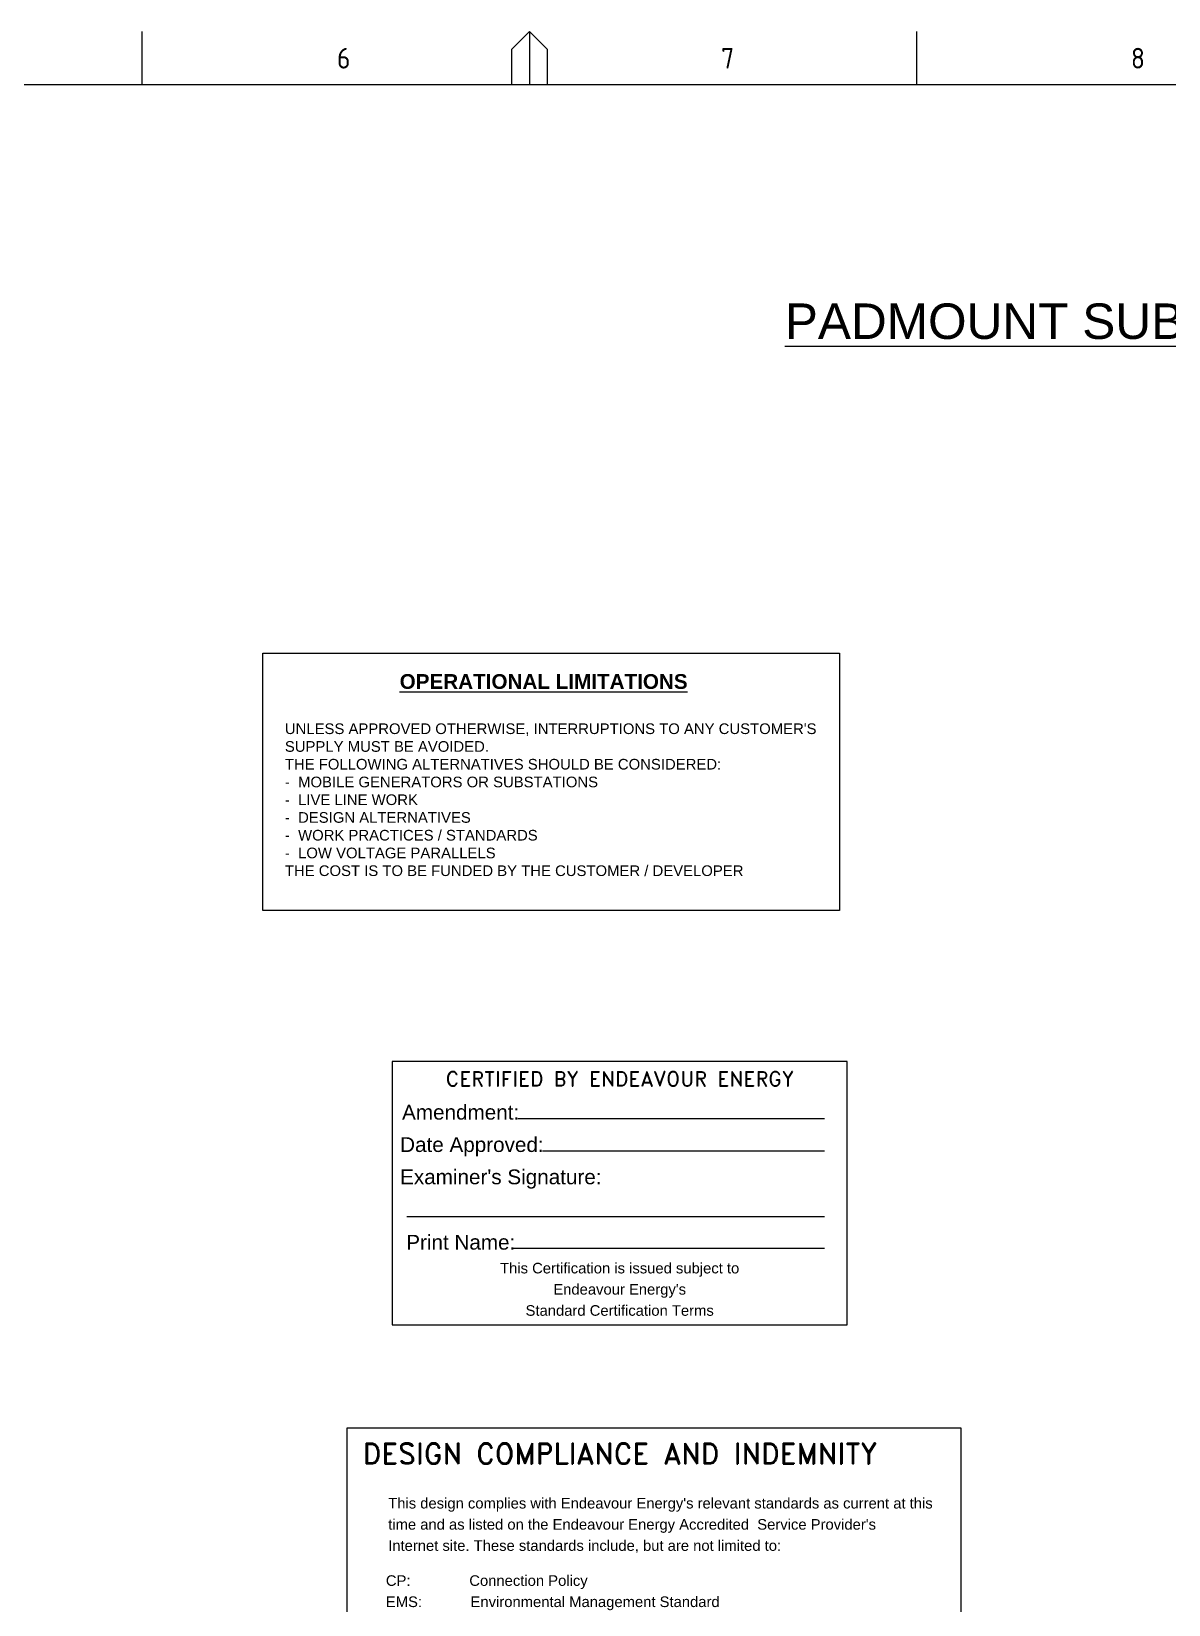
# Paper-space layout 'Page 2' of a CAD drawing. Header units: metres, sheet in millimetres. Extents: x -9 to 824, y -5 to 581.
# Drawn here: x 323.4 to 515.6, y 315 to 581 of the extents above; entities that cross this region are included whole.
import ezdxf
from ezdxf.enums import TextEntityAlignment as Align

# ---------------------------------------------------------------- set-up
doc = ezdxf.new("R2010")
doc.units = ezdxf.units.M
doc.layers.get('0').update_dxf_attribs({"color": 6})
for name, color, linetype in [('_User Miscellaneous1', 7, 'Continuous'), ('_User Miscellaneous2', 7, 'Continuous'), ('Notes', 7, 'Continuous')]:
    doc.layers.add(name, color=color, linetype=linetype)
doc.styles.add('Elec', font='romand__.ttf')
doc.styles.add('iecISOCP', font='isocp.shx')
doc.styles.get("Standard").update_dxf_attribs({"font": 'arial.ttf'})

# ---------------------------------------------------------------- blocks, each defined once
blk = doc.blocks.new('NOTE_DESIGN-COMPLIANCE')
blk.add_line((16, 16.01), (98.33, 16.01))
blk.add_lwpolyline([(0, 113.3), (103.74, 113.3), (103.74, 0), (0, 0)], close=True)
at = {"color": 7, "lineweight": -3, "style": 'Elec'}
blk.add_text('DESIGN COMPLIANCE AND INDEMNITY', height=3.5, dxfattribs=at).set_placement((2.6, 106.13), align=Align.BOTTOM_LEFT)
at = {"color": 7, "lineweight": -3}
for s, p in [('Signed:', (6.54, 17.75)), ('Name:', (6.71, 11.32)), ('Date: ', (61.29, 5.38)), ('08/09/2017', (68.89, 5.35)), ('Service Provider Number:', (6.76, 5.11))]:
    blk.add_text(s, height=1.79, dxfattribs=at).set_placement(p, align=Align.TOP_LEFT)
at = {"color": 7, "lineweight": -3, "char_height": 1.79, "line_spacing_factor": 1.2}
for s, insert, attachment_point in [("This design complies with Endeavour Energy's relevant standards as current at this \\Ptime and as listed on the Endeavour Energy Accredited  Service Provider's\\PInternet site. These standards include, but are not limited to:", (6.92, 92.16), 7), ('CP:^I          Connection Policy\\PEMS:^I^IEnvironmental Management Standard\\PMCI:^I^IMains Construction Instruction\\PMDI:^I^IMains Design Instruction\\PPDI:^I^IProtection Design Instruction\\PSDI:^I^ISubstation Design Instruction\\PSAD 0001:^IDesign Drawing Standard\\PMMI:^I^IMains Maintenance Instruction\\PSMI:^I^ISubstation Maintenance Instruction\\PLDI 0001:^IPublic lighting Electrical Design Element ', (6.53, 88.36), 1), ('\\PAdditionally, where relevant, the design complies with AS/NZS 7000 "Overhead Line\\PDesign - Detailed Procedures" published by The Australian Standards.', (6.7, 53.5), 1), ('                                                         indemnifies Endeavour Energy \\Pfor any loss or damage resulting from non-compliance \\Pof the design  with the above standards.', (4.93, 32.94), 1)]:
    blk.add_mtext(s, dxfattribs=dict(at, insert=insert, attachment_point=attachment_point))
at = {"ltscale": 0.5}
for tag, p in [('COMPANYNAME', (5.15, 31.1)), ('NAME', (16, 9.52)), ('SPN', (37.54, 3.38))]:
    blk.add_attdef(tag, p, '', height=1.8, dxfattribs=at)
blk = doc.blocks.new('Note_Operational Limitations')
at = {"layer": 'Notes', "linetype": 'Continuous', "lineweight": -3}
blk.add_lwpolyline([(0, 43.53), (97.49, 43.53), (97.49, 0), (0, 0)], close=True, dxfattribs=at)
at = {"layer": 'Notes', "linetype": 'Continuous', "lineweight": -3, "insert": (3.7, 39.97), "char_height": 2.50005, "width": 90.8, "attachment_point": 1}
blk.add_mtext("{\\fArial|b1|i0|c0|p34;                 \\C7;   \\LOPERATIONAL LIMITATIONS\\P\\P\\fArial|b0|i0|c0|p34;\\H0.72x;\\lUNLESS APPROVED OTHERWISE, INTERRUPTIONS TO ANY CUSTOMER'S SUPPLY MUST BE AVOIDED.\\PTHE FOLLOWING ALTERNATIVES SHOULD BE CONSIDERED:\\P-  MOBILE GENERATORS OR SUBSTATIONS\\P-  LIVE LINE WORK\\P-  DESIGN ALTERNATIVES\\P-  WORK PRACTICES / STANDARDS\\P-  LOW VOLTAGE PARALLELS\\PTHE COST IS TO BE FUNDED BY THE CUSTOMER / DEVELOPER}", dxfattribs=at)
blk = doc.blocks.new('A1_FRAME_TITLE')
at = {"layer": 'Notes', "color": 7, "linetype": 'Continuous'}
for p, q in [((351.17, 574.39), (351.17, 583.39)), ((413.68, 580.39), (416.68, 583.39)), ((416.68, 583.39), (416.68, 574.39)), ((416.68, 583.39), (419.68, 580.39)), ((482.19, 574.39), (482.19, 583.39)), ((413.68, 574.39), (413.68, 580.39)), ((419.68, 580.39), (419.68, 574.39))]:
    blk.add_line(p, q, dxfattribs=at)
at = {"layer": 'Notes', "color": 7, "linetype": 'Continuous', "flags": 128}
blk.add_lwpolyline([(824.37, 574.39), (149.5, 574.39)], dxfattribs=at)
at = {"layer": 'Notes', "color": 7, "style": 'iecISOCP'}
for s, p in [('6', (384.13, 577.12)), ('7', (449.08, 577.12)), ('8', (518.36, 577.12))]:
    blk.add_text(s, height=3.5, dxfattribs=at).set_placement(p)
at = {"layer": 'Notes', "color": 7, "style": 'iecISOCP', "flags": 8}
blk.add_attdef('VERSION_NO', text='', height=2.5, rotation=90, dxfattribs=at).set_placement((302.04, 43.81), align=Align.MIDDLE_CENTER)
at = {"layer": 'Notes', "color": 7, "style": 'iecISOCP'}
for tag, p in [('CAP_NO', (513.19, 43.46)), ('IE_NUM', (513.05, 37.81)), ('REF_No_1', (335.24, 32.31)), ('REF_1', (362.52, 32.31)), ('HV_SWITCH', (513.46, 32.16)), ('GEN_WO', (441.71, 31.76)), ('REF_No_2', (335.24, 26.31)), ('REF_2', (362.52, 26.31)), ('OH_WO', (441.71, 25.81)), ('UBD_REF', (513.05, 25.83)), ('REF_No_3', (335.24, 20.31)), ('REF_3', (362.52, 20.31)), ('UG_WO', (441.71, 20.05)), ('GIS_MAP_No', (513.05, 20.04)), ('REF_No_4', (335.24, 14.31)), ('REF_4', (362.52, 14.31)), ('SUB_WO', (441.71, 13.81)), ('HV_OP_DIAG', (513.33, 14.2)), ('LGA', (512.95, 7.78)), ('ExportID', (9.08, 2.39))]:
    blk.add_attdef(tag, p, '', height=2.5, dxfattribs=at)
for tag, height, p in [('T1', 3.5, (684.37, 39.47)), ('T2', 3.5, (684.37, 34.35)), ('scale', 2.5, (567.76, 33.27)), ('T3', 3.5, (684.37, 28.92)), ('DRAWN', 2.5, (567.76, 24.93)), ('T4', 3.5, (684.37, 23.66)), ('T5', 3.5, (684.37, 18.23)), ('REV', 5, (820.05, 17.1)), ('DATE', 2.5, (567.76, 16.88)), ('T6', 3.5, (684.37, 12.97)), ('DESIGN', 2.5, (605.62, 9.15))]:
    blk.add_attdef(tag, text='', height=height, dxfattribs=at).set_placement(p, align=Align.CENTER)
blk.add_attdef('NUM', text='', height=7, dxfattribs=at).set_placement((792.37, 20.12), align=Align.MIDDLE_CENTER)
for tag, p in [('NS', (790.71, 8.12)), ('SHTS', (805.41, 8.12))]:
    blk.add_attdef(tag, text='', height=2.5, dxfattribs=at).set_placement(p, align=Align.MIDDLE)
at = {"layer": 'Notes', "color": 7, "style": 'iecISOCP', "flags": 1}
for tag, p in [('ProjectType', (14.17, -26.8)), ('ProjectNumber', (23.56, -26.82)), ('DrawingNumber', (35.51, -26.8)), ('ProjectDescription', (47.56, -26.83)), ('ExportDate', (60.28, -26.79)), ('ExportUserName', (69.15, -26.8)), ('DesignerCompanyName', (81.48, -26.79)), ('ExportAreaOfInterest', (97.1, -26.81)), ('GIS_SUCCESS', (112, -26.78)), ('CAD_SUCCESS', (121.79, -26.78)), ('DEPOTCODE', (132.11, -26.88)), ('ExportCategories', (140.08, -26.8)), ('Comments', (154.38, -26.88))]:
    blk.add_attdef(tag, p, '', height=1, dxfattribs=at)

psp = doc.layouts.new('Page 2')

# ---------------------------------------------------------------- linework, layer by layer
at = {"layer": '_User Miscellaneous1', "lineweight": -3}
for p, q in [((405.59586, 397.22815), (457.50044, 397.22815)), ((409.80741, 391.7331), (457.50044, 391.7331)), ((386.86322, 380.64817), (457.50044, 380.64817)), ((404.79907, 375.2834), (457.50044, 375.2834))]:
    psp.add_line(p, q, dxfattribs=at)
psp.add_lwpolyline([(384.35077, 362.32696), (461.33018, 362.32696), (461.33018, 406.84518), (384.35077, 406.84518)], close=True, dxfattribs=at)

# ---------------------------------------------------------------- block references
at = {"layer": '_User Miscellaneous1'}
for name, p in [('A1_FRAME_TITLE', (-9.08156, -2.38995)), ('Note_Operational Limitations', (362.53552, 432.37483))]:
    psp.add_blockref(name, p, dxfattribs=at)
psp.add_blockref('NOTE_DESIGN-COMPLIANCE', (376.78179, 231.61046), dxfattribs=at).add_auto_attribs({'COMPANYNAME': 'Simplex Engineering Services P/L', 'NAME': 'Tony Shakour', 'SPN': '2490'})

# ---------------------------------------------------------------- texts
at = {"layer": '_User Miscellaneous1', "lineweight": -3, "style": 'Elec'}
psp.add_text('CERTIFIED BY ENDEAVOUR ENERGY', height=2.52, dxfattribs=at).set_placement((422.86542, 403.90905), align=Align.MIDDLE_CENTER)
at = {"layer": '_User Miscellaneous1', "lineweight": -3}
for s, p in [('Amendment:', (386.0511, 398.26688)), ('Date Approved:', (385.72211, 392.79567)), ("Examiner's Signature:", (385.72211, 387.33497))]:
    psp.add_text(s, height=2.5, dxfattribs=at).set_placement(p, align=Align.MIDDLE_LEFT)
psp.add_text('Print Name:', height=2.5, dxfattribs=at).set_placement((386.75455, 374.28091), align=Align.BOTTOM_LEFT)
at = {"layer": '_User Miscellaneous1', "lineweight": -3, "insert": (422.84215, 368.31348), "char_height": 1.79, "attachment_point": 5, "line_spacing_factor": 1.2}
psp.add_mtext("This Certification is issued subject to \\PEndeavour Energy's \\PStandard Certification Terms", dxfattribs=at)
at = {"layer": '_User Miscellaneous2', "ltscale": 0.1, "insert": (600.00407, 535.0139), "char_height": 6, "width": 322.8939937, "attachment_point": 2}
psp.add_mtext('{\\L\\C7;PADMOUNT SUBSTATION EASEMENT AND RESTRICTION ZONE DIAGRAM \\PNTS }(ALL DIMENSION IN mm){\\L\\C7;\\P\\l }', dxfattribs=at)

doc.saveas('drawing.dxf')
